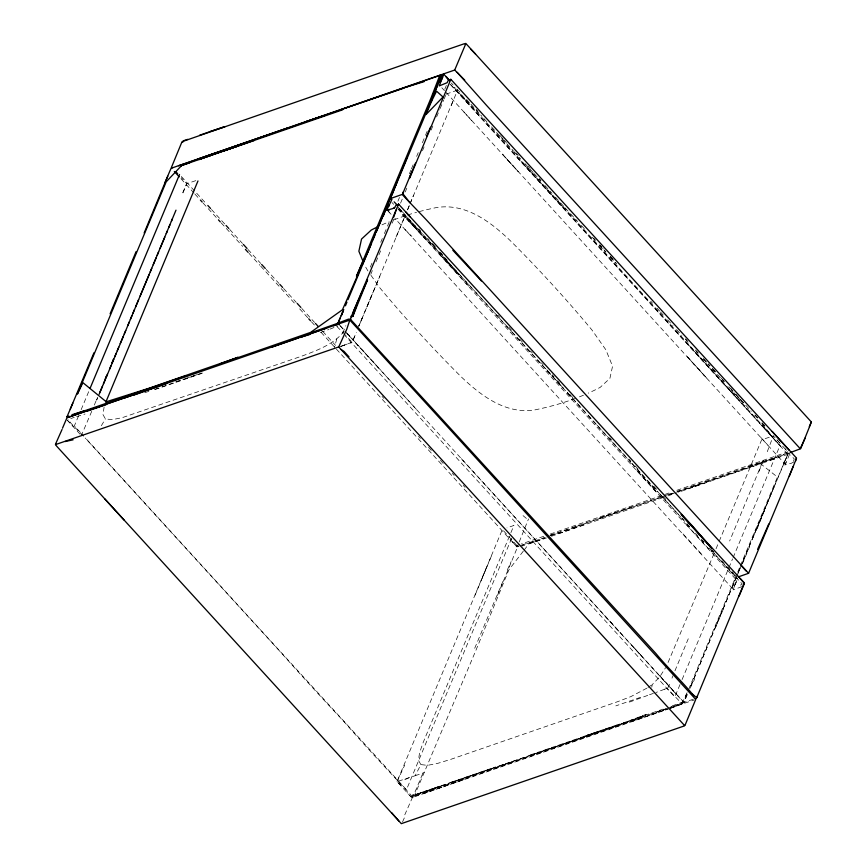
<?xml version="1.0" encoding="UTF-8"?>
<svg xmlns="http://www.w3.org/2000/svg" width="867" height="867" viewBox="0 0 867 867"><rect width="100%" height="100%" fill="white"/><g stroke="black" fill="none" stroke-linecap="round" stroke-linejoin="round"><path stroke-width="0.65" stroke-dasharray="4.33 3.25" d="M686.48 694.023L683.38 702.834L669.367 707.689M104.105 407.013L103 414.632L105.395 418.902L112.049 419.671L122.193 417.688L302.128 356.012C317.355 350.301 333.654 344.362 344.177 331.27M519.235 541.886L528.534 518.921M651.746 687.271L652.255 684.605L659.646 676.954L665.628 667.644M336.797 338.921L334.38 347.754M629.442 702.097L649.535 694.716L649.849 693.448M767.284 451.674L773.331 435.884L780.593 443.839M402.559 821.905L404.77 816.877L404.791 814.807L412.627 797.033L667.763 708.838M741.318 586.081L741.014 586.992L733.07 589.863L737.178 579.763L734.067 586.796M793.522 461.277L794.237 458.914L790.671 455.002M422.608 773.83L414.838 792.395L412.345 795.288L413.191 796.09L413.754 794.497M735.552 582.992L733.222 589.322L394.886 218.386M758.993 471.475L763.372 459.965L729.656 540.997M742.39 563.951L749.543 546.741M774.101 486.896L742.109 563.637L744.688 557.47M669.324 708.664L412.508 797.477L411.619 797.521L397.043 781.601L415.141 775.737L420.863 764.596L418.468 760.316L419.563 752.697L423.389 741.892L510.414 533.834M497.485 595.282L517.317 547.576L516.158 546.795L516.862 545.419L520.178 544.357M789.588 454.265L784.407 466.446M182.991 192.907L186.763 183.696L198.467 179.751M410.156 203.561L453.799 99.131M757.162 528.859L764.336 510.891M671.99 678.146L672.987 675.686M674.97 670.787L688.387 638.48M358.873 326.068L405.062 215.905M721.897 611.712L715.492 627.014M475.105 595.141L492.413 553.623M481.922 578.69L487.655 564.72M680.714 703.581L684.02 702.422L687.542 693.817M367.109 306.593L379.876 276.074M407.523 209.868L409.549 204.948M410.058 203.723L413.592 195.118M502.882 581.41L473.566 650.965M676.845 490.299L787.843 451.837L787.203 453.235L787.865 454.243L760.977 518.293M94.33 405.052L97.429 397.563M407.577 209.792L409.668 204.753M789.88 453.506L787.713 454.145L740.862 566.184M753.174 537.269L760.988 518.477M78.539 415.911L74.367 425.87L83.492 435.863M81.14 409.69L89.464 389.782M91.75 411.283L81.346 435.483M97.57 397.801L96.605 400.11L97.624 397.78M342.736 333.112L345.857 325.645M370.328 267.144L372.929 260.924M380.743 242.261L382.304 238.523M384.384 233.548L386.985 227.327M387.506 226.081L389.077 222.342M397.92 201.187L399.481 197.459M409.376 173.812L410.936 170.073M411.457 168.827L414.058 162.606M416.669 156.385L418.23 152.646M422.392 142.697L424.993 136.477M425.513 135.23L428.114 128.999M444.782 89.182L446.342 85.443M370.773 274.362L372.333 270.612M375.996 261.867L381.74 248.125M392.198 223.144L393.759 219.394M400.554 203.16L403.166 196.917M405.257 191.921L406.829 188.172M422.5 150.695L424.071 146.946M431.127 130.072L433.121 125.292M436.621 116.926L439.634 109.73M440.133 108.538L443.655 100.139M444.153 98.936L445.66 95.337M340.829 346.41L352.154 342.227L356.38 332.289M451.284 105.406L457.646 89.951M510.923 532.641L513.936 525.445L506.989 527.873M511.606 538.353L406.439 789.761L84.402 436.87M713.964 553.764L667.807 663.092M716.044 548.768L718.667 542.525M719.187 541.279L761.627 439.829L773.331 435.884M680.01 684.551L674.808 696.992L345.478 336.114M682.091 679.576L732.593 558.847M733.114 557.611L779.975 445.595L448.813 82.712M688.712 689.211L735.693 576.902M737.784 571.917L739.865 566.92M740.396 565.674L777.45 477.078L760.641 463.791L677.929 492.456M687.119 694.662L683.716 702.086L459.824 457.007M737.644 578.224L735.509 578.961L689.872 688.582L694.608 679.251M737.947 573.141L740.353 567.408M736.43 577.216L689.558 688.897M736.939 575.981L740.039 568.579L736.885 575.916M786.163 462.653L783.931 464.04L785.003 461.482L786.163 462.653L785.448 463.943M400.955 785.372L397.043 781.601L502.361 529.488L516.862 545.419M715.622 627.112L724.877 605.437M396.046 237.059L404.997 216.013M362.46 317.712L358.7 326.339L372.712 292.84M734.111 582.927L731.455 588.671M784.657 461.688L787.865 454.243L760.641 463.791M354.766 336.158L352.154 342.227L343.69 333.427M507.303 569.944L511.172 561.61M417.439 793.934L439.851 786.185L412.562 795.483L411.608 797.044M397.043 781.601L404.694 765.182M687.076 692.711L682.145 703.213L676.477 705.229M739.323 569.847L741.047 566.335M182.72 192.658L186.763 183.696L181.322 177.735M413.191 796.09L415.163 795.548L415.694 794.486M670.332 708.296L682.264 703.971L683.467 701.815L684.02 702.422M669.682 684.366L667.753 688.03L655.918 692.505M101.352 425.73L105.395 418.902M787.713 454.145L724.671 384.753L737.134 398.397M735.509 578.961L684.995 523.159L711.514 551.889M523.278 551.184L508.831 569.933L475.82 650.543L414.621 795.147L668.414 707.938M524.08 550.144L528.903 543.891L546.427 538.006M646.901 688.16L630.97 696.559L617.586 701.696L450.537 759.438L437.651 763.383L427.507 765.355L420.863 764.596M647.974 687.455L652.255 684.605M329.969 329.135L337.751 325.992M740.385 585.138L742.304 584.076L736.495 577.877M518.564 545.961L516.97 546.839L515.713 545.571L320.508 331.703M793.598 462.089L790.986 463.433L785.437 464.517L445.259 91.523M404.781 779.747L408.671 777.862M617.456 725.3L632.162 720.531L646.143 714.31L617.456 725.3L566.65 743.03M689.211 345.608L724.834 384.634M787.203 453.235L677.257 491.307M413.451 797.109L410.915 796.762L407.089 792.568M344.557 345.12L340.232 346.572L350.886 342.758M535.221 541.268L544.075 537.93M424.938 792.08L440.783 786.109L425.058 792.124L420.213 793.067M423.28 793.771L463.011 779.65M474.455 110.087L460.344 93.799L770.763 434.573L761.508 422.847M70.78 418.598L74.259 417.32M640.475 697.35L615.852 705.868M513.253 761.324L496.076 767.577L513.166 761.519M670.505 708.252L677.571 705.695L674.526 706.724M683.467 701.815L669.953 706.681M551.575 535.242L555.313 533.899M550.079 535.427L665.065 495.556M463.477 779.693L438.377 788.168M632.162 720.531L645.525 715.774M663.862 710.409L630.45 722.103M522.118 545.018L534.733 540.726M666.257 495.133L672.315 493.009M670.104 707.396L672.25 706.627L669.692 707.505M599.346 518.347L634.026 506.165M451.913 782.695L617.217 725.679L430.758 789.284M446.158 94.135L457.733 90.092M575.211 526.908L550.361 535.568M676.834 491.86L772.508 458.719M758.408 463.661L789.512 452.834M662.973 497.582L551.412 536.283M667.937 495.848L676.683 492.879M530.084 754.994L665.271 708.361M616.61 725.04L583.502 736.484L600.463 730.643M340.048 325.754L682.632 701.154L684.356 702.303L694.001 698.954M455.034 87.274L454.124 87.589L466.814 101.504M175.676 381.924L184.335 378.933M154.619 389.391L199.67 373.818M202.109 373.33L151.963 390.583M320.487 332.408L328.777 329.547M543.793 536.294L521.284 543.999M550.198 534.083L671.73 492.066M519.81 546.058L545.3 537.323M673.03 493.171L574.864 527.028M521.988 546.112L524.698 545.18M677.853 491.914L760.717 463.563M415.141 775.737L424.18 772.605M649.535 694.716L653.371 693.394M415.163 795.548L495.805 767.36M670.224 707.992L694.196 700.005M656.796 712.024L665.813 708.913M688.105 488.663L705.12 482.821M451.143 782.24L495.447 766.97M528.968 543.631L544.4 538.374M550.046 535.351L555.097 533.639M583.881 524.784L555.725 534.516M185.603 378.5L202.174 372.951M769.723 460.366L776.138 458.231M599.444 517.989L616.361 512.343M144.724 392.686L149.612 391.125M748.817 466.359L760.056 462.794M670.158 494.353L676.574 492.315M76.654 416.593L85.042 414.014M664.523 689.189L667.081 688.409L682.264 703.971M518.672 546.459L516.97 546.839L517.426 545.549M412.627 797.033L410.286 794.248C387.972 770.351 365.343 746.227 343.841 721.442A4149.245 3699.706 -32.6 0 1 281.352 652.959L85.194 438.008M523.061 515.627L528.306 520.059M762.299 423.649L764.141 425.253M336.905 326.501L342.79 332.451M456.811 89.052L461.255 93.484M404.9 229.397L411.879 236.431M420.441 231.977L407.457 218.701L402.461 214.843C421.6 234.534 440.338 254.616 459.066 274.763L446.754 260.804M726.752 566.498L733.547 573.455L728.475 567.95M66.911 419.791L73.478 426.521M439.547 252.113L447.296 260.23M418.837 228.823L420.593 230.676M398.267 208.882L430.52 244.299M388.134 211.136L391.57 214.788L388.004 210.919M734.652 575.937L709.054 548.02M701.284 553.905L682.763 533.606M731.184 389.803L732.983 391.732M733.883 392.697L743.778 403.35L735.866 394.518M399.232 208.513L401.952 211.45M569.933 394.507L574.485 399.427M565.111 207.896L569.619 212.783M570.529 213.759L577.747 221.584M581.367 225.496L584.976 229.408M592.204 237.233L595.835 241.178M599.455 245.112L605.805 251.994M610.335 256.914L616.675 263.796M667.633 319.912L672.987 325.71M676.553 329.579L681.896 335.377M685.461 339.235L688.138 342.14M712.338 368.876L724.238 381.805M728.822 386.78L732.485 390.757M736.148 394.745L738.89 397.725M80.067 434.194L67.669 420.614M593.44 238.111L595.25 240.083L593.418 238.122M601.568 246.976L599.769 245.003L603.259 248.981M610.606 256.827L612.416 258.8M564.049 208.264L521.175 161.284M724.595 384.872L449.139 82.929M653.978 486.409L656.666 489.335M663.829 497.149L665.628 499.11M695.41 533.151L698.141 536.12M701.782 540.087L703.603 542.07M468.754 286.208L440.555 255.299M678.276 514.218L657.219 491.08M681.852 518.098L683.629 520.037M636.844 470.521L656.796 492.25L637.007 470.413M378.706 367.998L355.557 342.747M516.407 153.513L518.228 155.507M528.263 166.497L530.095 168.491M539.22 178.483L541.041 180.477M680.92 517.241L631.675 463.097M681.809 518.217L689.558 526.702M221.183 222.862L242.717 246.423M713.649 369.635L715.405 371.553M722.406 379.258L724.162 381.177M476.265 109.491L477.955 111.355M599.942 245.003L601.741 246.976M610.736 256.838L612.536 258.81M685.504 338.802L687.325 340.796M708.285 363.75L710.106 365.744M731.054 388.698L732.875 390.692M500.064 135.61L503.673 139.565M504.572 140.552L506.371 142.535M696.299 350.842L698.087 352.793M703.43 358.656L706.984 362.558M712.327 368.41L715.004 371.336M721.236 378.164L723.912 381.101M740.656 399.654L751.245 411.261M754.767 415.12L757.411 418.024M782.652 446.191L787.106 451.089M451.339 83.037L453.138 85.009M486.951 121.922L480.697 115.018M491.491 126.896L513.286 150.782M514.196 151.779L520.558 158.737M525.099 163.711L533.27 172.674M534.18 173.671L540.531 180.629M763.448 427.236L780.549 446.277M441.845 87.784L444.403 90.591M497.961 315.295L499.771 317.279M508.831 327.195L511.541 330.175M519.691 339.105L522.411 342.075M530.55 351.005L532.36 352.988M541.398 362.894L543.208 364.866M552.214 374.739L554.013 376.712M557.622 380.656L559.421 382.629M609.707 437.77L611.495 439.742M712.457 550.339L714.18 552.225M734.36 574.344L736.82 577.032M397.465 206.444L511.14 330.999M512.05 332.007L563.648 388.546L554.772 378.63M567.267 392.513L576.284 402.364M577.173 403.339L587.046 414.155M587.945 415.141L596.247 424.266M597.146 425.253L630.764 462.089M701.295 539.382L703.939 542.276M709.119 547.955L734.837 576.132M399.145 208.448L630.742 462.263M631.653 463.26L657.175 491.199M391.992 202.52L393.618 204.298M397.736 208.806L684.822 523.397M340.189 325.699L345.261 331.248M346.973 333.134L416.929 409.961M181.366 176.478L206.91 204.46M211.461 209.467L225.149 224.455M229.712 229.452L242.489 243.454M247.962 249.447L260.729 263.449M266.202 269.442L278.979 283.433M283.542 288.44L296.308 302.431M301.781 308.424L314.558 322.426M322.762 331.422L335.54 345.413M382.065 396.403L383.886 398.397M418.555 436.383L420.376 438.388M428.591 447.383L431.332 450.385M440.447 460.377L443.189 463.379M452.314 473.371L454.135 475.376M463.26 485.368L465.08 487.373M194.067 193.146L180.965 178.732M194.977 194.143L199.497 199.096M203.106 203.062L218.484 219.904M260.739 266.202L296.243 305.119M299.679 308.88L308.088 318.091M311.448 321.776L315.371 326.068M249.024 253.348L259.829 265.215M83.449 436.101L71.105 423.454L68.135 419.325M762.093 422.717L765.55 426.51M706.464 377.882L686.599 355.99L706.551 377.925M502.773 154.629L518.433 171.829L502.697 154.467M604.96 616.014L620.707 633.3M604.147 249.967L605.935 251.95M610.411 256.881L615.776 262.809M761.063 437.662L767.869 445.161M629.117 459.163L630.862 461.092M635.251 465.937L638.751 469.806M687.087 523.82L689.59 526.594M633.203 646.793L643.216 657.858M650.759 301.239L652.537 303.201M656.98 308.121L659.646 311.069M660.535 312.055L663.201 315.003M466.554 99.358L470.087 103.271M470.976 104.257L479.809 114.043M546.709 369.71L553.872 377.644M567.311 392.513L569.099 394.496M421.861 235.25L407.241 219.037M785.123 448.803L786.488 450.32M695.291 350.008L698.867 353.974M703.343 358.938L709.607 365.896M544.975 185.538L551.976 193.308M555.476 197.199L564.233 206.92M463.932 111.984L471.702 120.632M721.853 560.656L724.303 563.387M427.594 238.284L429.349 240.235M432.47 243.605L436.079 247.615M440.588 252.633L442.398 254.638M770.405 434.725L776.138 441.14M659.83 675.74L676.672 694.597M512.224 541.626L515.713 545.571M776.973 439.732L781.026 444.348M407.447 218.863L414.177 226.525M432.048 243.725L436.957 249.403M711.514 549.732L713.216 551.715M755.309 415.044L757.639 417.916M367.911 270.938L364.649 265.313M370.968 275.305L379.399 287.302A1165.194 750.529 22.7 0 0 460.106 375.747C480.21 395.124 505.526 414.838 535.275 409.809A327.618 211.028 22.7 0 0 576.273 398.083M735.563 576.902L736.007 577.574M683.684 701.609L683.716 702.27M783.931 463.216L783.931 464.04M381.968 224.846A327.618 211.028 22.7 0 1 389.175 221.724M393.965 219.817A327.618 211.028 22.7 0 1 406.32 215.428M407.588 215.027A327.618 211.028 22.7 0 1 416.561 212.339M419.162 211.624A327.618 211.028 22.7 0 1 436.166 207.625C465.915 202.596 491.242 222.31 511.335 241.687A1165.215 750.54 22.7 0 1 592.053 330.132L605.838 349.769L612.568 366.21L609.902 378.38L600.202 387.365A327.618 211.028 22.7 0 1 588.26 393.141M583.448 395.222A327.618 211.028 22.7 0 1 577.487 397.617M349.759 336.385L347.028 333.383L349.726 336.363"/><path stroke-width="1.3" d="M338.087 323.402L340.092 318.081M684.637 725.603L338.737 346.941L346.789 329.178L349.802 320.086L418.739 395.298A4149.245 424.158 44.7 0 1 481.228 463.78L695.735 699.431L685.017 725.289L683.998 726.037L401.313 823.65L56.734 446.256L55.499 444.587L55.759 443.59L62.056 429.468M352.717 316.574L353.53 311.199L367.565 279.759L352.717 316.574L357.572 302.767M695.507 699.246L695.605 698.683M439.851 80.067L441.964 74.811L431.398 100.29M793.11 466.63L748.589 573.282L434.996 229.419C424.657 217.552 413.375 206.574 402.7 194.999L403.047 192.181M350.485 319.804L351.395 315.675M696.418 698.108L697.111 696.45M691.985 693.741L696.7 697.729L744.287 582.895L681.148 514.424L711.991 548.713L693.763 527.461L398.549 204.092L351.135 316.943M393.802 217.021L396.208 209.857M62.5 428.2L66.954 417.775L167.353 382.911M105.796 402.201L197.969 180.954M383.225 216.382L387.538 204.645M789.263 450.331L450.851 79.331L448.423 80.013L447.144 82.701L439.222 85.92L443.785 74.172L449.648 80.653M175.99 210.161L99.152 394.301M342.725 311.903L341.284 315.696L342.844 311.968M696.7 697.729L697.306 696.136M409.788 177.952L450.851 79.331M398.755 204.417L396.121 204.926L394.648 207.636L392.773 208.579L386.715 210.269L391.971 199.312L389.738 199.659L389.25 200.57M441.856 75.071L439.742 75.472L431.181 97.635L356.467 276.259L363.977 259.396L357.334 275.977L342.454 309.757L310.603 332.397L220.305 363.772M431.332 100.377L437.001 86.689M441.422 74.909L432.048 97.353M310.668 332.809L337.946 323.196L343.776 309.53M338.293 323.575L339.452 320.096M412.172 171.016L402.765 193.601L409.712 202.401M390.941 199.063L390.302 198.586L391.927 194.696M790.357 452.541L800.696 448.683L811.382 422.121M112.081 362.59L113.534 359.068M389.641 199.182L372.387 240.408M406.894 157.946L375.888 232.508M144.16 232.952L169.379 172.165L170.897 168.729L172.024 167.96L454.709 70.043L465.601 44.206M382.488 216.739L384.341 212.599M70.249 409.137L93.983 352.728M110.098 313.843L136.108 251.582M89.995 388.535L179.534 174.473M99.976 392.036L102.393 386.281M103.411 383.821L104.95 380.147M105.969 377.698L107.508 374.024M109.556 369.125L111.095 365.451M112.125 363.002L113.664 359.328M114.682 356.879L116.221 353.205M117.24 350.756L118.736 347.179M120.231 343.614L123.222 336.461M124.219 334.077L125.715 330.5M127.785 325.569L129.335 321.863M130.364 319.392L131.914 315.696M132.944 313.225L134.493 309.53M135.523 307.059L138.622 299.657M140.172 295.95L149.254 274.254M150.251 271.87L151.747 268.293M153.221 264.76L156.179 257.683M157.165 255.332L158.639 251.798M160.135 248.222L164.752 237.2M166.28 233.526L167.309 231.077M168.848 227.403L169.867 224.954M171.406 221.28L172.425 218.842M345.434 305.791L346.963 302.149M347.97 299.722L371.477 243.529M375.53 233.852L365.917 256.329M376.549 231.391L384.905 211.45M393.499 190.892L392.415 193.482L397.043 182.07M430.888 101.493L390.302 198.586L402.526 194.338M409.387 177.681L415.477 163.126M768.736 524.047L757.595 549.353M739.128 595.987L744.471 583.339L740.082 578.452M385.891 209.066L386.845 206.801M387.787 204.536L388.741 202.271M362.168 265.313L369.515 247.864M72.817 403.188L67.052 416.659L67.669 417.558L85.8 411.272M105.113 379.193L106.641 375.617M426.618 136.184L430.487 127.243M165.088 182.319L167.754 176.25M789.306 476.189L796.556 458.112L772.204 431.452M805.226 437.987L800.198 448.662L486.409 105.232L457.169 72.319M795.592 461.027L796.242 458.426M440.002 82.528L442.669 77.141M809.301 426.683L811.263 421.871L465.731 43.35M439.19 76.448L439.742 75.472L442.593 75.429M402.765 193.601L403.567 192.246M182.829 141.419L407.761 63.215L464.604 43.643L465.124 44.076M441.899 75.201L443.785 74.172M388.654 206.27L389.435 205.371M439.742 75.472L182.634 164.448L166.171 181.864L77.412 394.062L82.885 382.65L106.251 401.789L149.893 387.95L238.089 357.291L220.337 363.88M397.736 204.894L398.549 204.092M393.759 208.275L394.648 207.636M748.589 573.282L738.164 576.945M67.052 416.659L68.927 416.041M333.567 325.732L338.661 324.139L337.946 323.196M86.819 411.316L106.067 404.705M134.222 394.973L167.407 383.301M326.577 328.138L299.765 337.545L309.671 334.521M338.737 346.941L55.499 444.587M223.729 150.598L198.911 159.55L342.66 109.795M74.551 414.274L184.454 376.235M271.609 347.277L298.562 337.946M199.54 135.263L224.239 126.734M189.732 162.671L180.293 165.987L210.215 155.692M210.117 155.626L238.458 145.808L224.965 150.197M124.642 397.888L349.802 320.086M338.097 323.109L348.436 319.143L350.322 319.154C376.495 347.754 403.112 376.744 429.512 405.431L655.788 653.382C667.948 668.078 681.776 681.137 693.849 695.789M288.364 127.752L198.185 158.921M223.545 151.042L254.443 140.4M341.815 109.318L402.938 88.467M324.139 115.528L306.268 121.608L324.063 115.734M141.397 392.09L94.709 408.151M183.219 140.833L187.749 139.338M210.475 131.416L224.856 126.81M403.177 88.087L424.126 81.65M71.961 414.719L85.183 410.524M178.461 165.727L182.634 164.448M65.133 441.552L73.11 439.818M389.229 209.857L387.115 209.955M172.912 167.569L171.254 167.851L182.027 141.711L182.839 142.296M341.002 349.488L343.993 351.373L348.978 356.825M67.301 416.821L68.146 417.45M743.518 582.223L744.287 582.895M337.155 323.424L337.816 324.074M464.745 80.089L454.709 70.043M394.127 201.838L397.563 205.381M470.51 48.931L475.571 54.101M452.823 250.26L481.423 280.984M448.922 79.721L446.212 76.784L449.648 80.674M179.263 176.89L174.332 171.493M741.177 565.62L746.053 570.974M207.82 205.468L210.551 208.459M226.059 225.453L228.801 228.455M243.399 244.451L247.041 248.45M261.639 264.446L265.291 268.445M279.889 284.441L282.62 287.432M297.218 303.428L300.871 307.427M315.469 323.424L318.2 326.425M175.893 171.785L177.702 173.768M200.396 200.082L202.206 202.065M218.484 219.904L220.294 221.887M308.728 318.796L310.549 320.779M245.415 249.382L248.125 252.351M391.559 812.607L398.874 820.995M104.528 498.623L124.144 520.113M405.81 211.916L410.102 216.858M338.726 323.868L339.322 324.962M363.208 261.791L358.873 251.224L361.539 239.054L371.249 230.069A327.618 211.028 22.7 0 1 377.134 227.1M431.755 100.875L426.044 114.542L443.015 96.996L436.545 91.187L431.755 100.875"/></g></svg>
